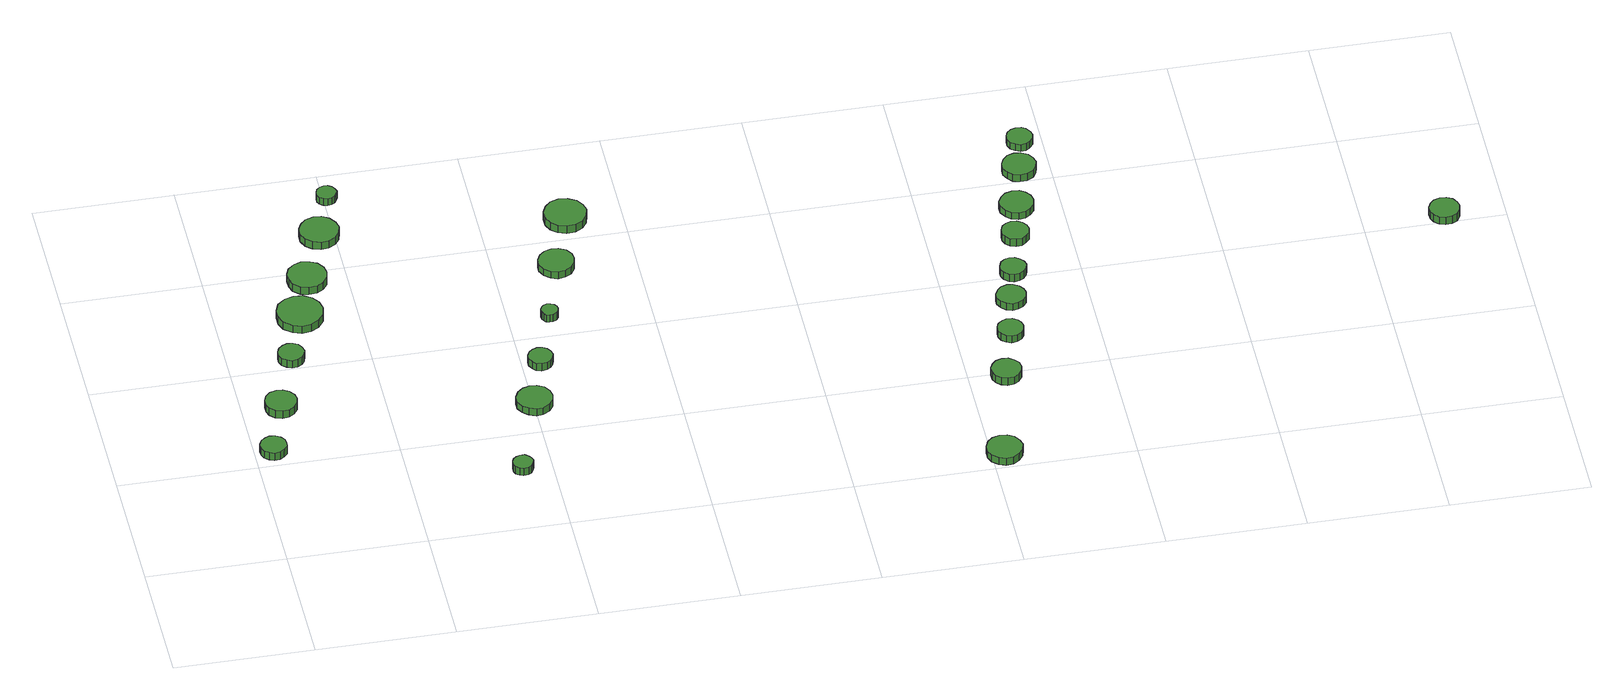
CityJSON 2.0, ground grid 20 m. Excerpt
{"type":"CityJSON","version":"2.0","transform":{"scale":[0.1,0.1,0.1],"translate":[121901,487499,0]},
"CityObjects":{
"tree1":{"type":"SolitaryVegetationObject","attributes":{"function":"something"},"geometry":[{"type":"MultiSurface","lod":"1","boundaries":[[[0,1,2,3,4,5,6,7,8,9,10,11,12,13,14]],[[15,16,17,18,19,20,21,22,23,24,25,26,27,28,29]],[[0,29,28,1]],[[1,28,27,2]],[[2,27,26,3]],[[3,26,25,4]],[[4,25,24,5]],[[5,24,23,6]],[[6,23,22,7]],[[7,22,21,8]],[[8,21,20,9]],[[9,20,19,10]],[[10,19,18,11]],[[11,18,17,12]],[[12,17,16,13]],[[13,16,15,14]],[[14,15,29,0]]]}]},
"tree2":{"type":"SolitaryVegetationObject","attributes":{"function":"something"},"geometry":[{"type":"MultiSurface","lod":"1","boundaries":[[[30,31,32,33,34,35,36,37,38,39,40,41,42,43,44]],[[45,46,47,48,49,50,51,52,53,54,55,56,57,58,59]],[[30,59,58,31]],[[31,58,57,32]],[[32,57,56,33]],[[33,56,55,34]],[[34,55,54,35]],[[35,54,53,36]],[[36,53,52,37]],[[37,52,51,38]],[[38,51,50,39]],[[39,50,49,40]],[[40,49,48,41]],[[41,48,47,42]],[[42,47,46,43]],[[43,46,45,44]],[[44,45,59,30]]]}]},
"tree3":{"type":"SolitaryVegetationObject","attributes":{"function":"something"},"geometry":[{"type":"MultiSurface","lod":"1","boundaries":[[[60,61,62,63,64,65,66,67,68,69,70,71,72,73,74]],[[75,76,77,78,79,80,81,82,83,84,85,86,87,88,89]],[[60,89,88,61]],[[61,88,87,62]],[[62,87,86,63]],[[63,86,85,64]],[[64,85,84,65]],[[65,84,83,66]],[[66,83,82,67]],[[67,82,81,68]],[[68,81,80,69]],[[69,80,79,70]],[[70,79,78,71]],[[71,78,77,72]],[[72,77,76,73]],[[73,76,75,74]],[[74,75,89,60]]]}]},
"tree4":{"type":"SolitaryVegetationObject","attributes":{"function":"something"},"geometry":[{"type":"MultiSurface","lod":"1","boundaries":[[[90,91,92,93,94,95,96,97,98,99,100,101,102,103,104]],[[105,106,107,108,109,110,111,112,113,114,115,116,117,118,119]],[[90,119,118,91]],[[91,118,117,92]],[[92,117,116,93]],[[93,116,115,94]],[[94,115,114,95]],[[95,114,113,96]],[[96,113,112,97]],[[97,112,111,98]],[[98,111,110,99]],[[99,110,109,100]],[[100,109,108,101]],[[101,108,107,102]],[[102,107,106,103]],[[103,106,105,104]],[[104,105,119,90]]]}]},
"tree5":{"type":"SolitaryVegetationObject","attributes":{"function":"something"},"geometry":[{"type":"MultiSurface","lod":"1","boundaries":[[[120,121,122,123,124,125,126,127,128,129,130,131,132,133,134]],[[135,136,137,138,139,140,141,142,143,144,145,146,147,148,149]],[[120,149,148,121]],[[121,148,147,122]],[[122,147,146,123]],[[123,146,145,124]],[[124,145,144,125]],[[125,144,143,126]],[[126,143,142,127]],[[127,142,141,128]],[[128,141,140,129]],[[129,140,139,130]],[[130,139,138,131]],[[131,138,137,132]],[[132,137,136,133]],[[133,136,135,134]],[[134,135,149,120]]]}]},
"tree6":{"type":"SolitaryVegetationObject","attributes":{"function":"something"},"geometry":[{"type":"MultiSurface","lod":"1","boundaries":[[[150,151,152,153,154,155,156,157,158,159,160,161,162,163,164]],[[165,166,167,168,169,170,171,172,173,174,175,176,177,178,179]],[[150,179,178,151]],[[151,178,177,152]],[[152,177,176,153]],[[153,176,175,154]],[[154,175,174,155]],[[155,174,173,156]],[[156,173,172,157]],[[157,172,171,158]],[[158,171,170,159]],[[159,170,169,160]],[[160,169,168,161]],[[161,168,167,162]],[[162,167,166,163]],[[163,166,165,164]],[[164,165,179,150]]]}]},
"tree7":{"type":"SolitaryVegetationObject","attributes":{"function":"something"},"geometry":[{"type":"MultiSurface","lod":"1","boundaries":[[[180,181,182,183,184,185,186,187,188,189,190,191,192,193,194]],[[195,196,197,198,199,200,201,202,203,204,205,206,207,208,209]],[[180,209,208,181]],[[181,208,207,182]],[[182,207,206,183]],[[183,206,205,184]],[[184,205,204,185]],[[185,204,203,186]],[[186,203,202,187]],[[187,202,201,188]],[[188,201,200,189]],[[189,200,199,190]],[[190,199,198,191]],[[191,198,197,192]],[[192,197,196,193]],[[193,196,195,194]],[[194,195,209,180]]]}]},
"tree8":{"type":"SolitaryVegetationObject","attributes":{"function":"something"},"geometry":[{"type":"MultiSurface","lod":"1","boundaries":[[[210,211,212,213,214,215,216,217,218,219,220,221,222,223,224]],[[225,226,227,228,229,230,231,232,233,234,235,236,237,238,239]],[[210,239,238,211]],[[211,238,237,212]],[[212,237,236,213]],[[213,236,235,214]],[[214,235,234,215]],[[215,234,233,216]],[[216,233,232,217]],[[217,232,231,218]],[[218,231,230,219]],[[219,230,229,220]],[[220,229,228,221]],[[221,228,227,222]],[[222,227,226,223]],[[223,226,225,224]],[[224,225,239,210]]]}]},
"tree9":{"type":"SolitaryVegetationObject","attributes":{"function":"something"},"geometry":[{"type":"MultiSurface","lod":"1","boundaries":[[[240,241,242,243,244,245,246,247,248,249,250,251,252,253,254]],[[255,256,257,258,259,260,261,262,263,264,265,266,267,268,269]],[[240,269,268,241]],[[241,268,267,242]],[[242,267,266,243]],[[243,266,265,244]],[[244,265,264,245]],[[245,264,263,246]],[[246,263,262,247]],[[247,262,261,248]],[[248,261,260,249]],[[249,260,259,250]],[[250,259,258,251]],[[251,258,257,252]],[[252,257,256,253]],[[253,256,255,254]],[[254,255,269,240]]]}]},
"tree10":{"type":"SolitaryVegetationObject","attributes":{"function":"something"},"geometry":[{"type":"MultiSurface","lod":"1","boundaries":[[[270,271,272,273,274,275,276,277,278,279,280,281,282,283,284]],[[285,286,287,288,289,290,291,292,293,294,295,296,297,298,299]],[[270,299,298,271]],[[271,298,297,272]],[[272,297,296,273]],[[273,296,295,274]],[[274,295,294,275]],[[275,294,293,276]],[[276,293,292,277]],[[277,292,291,278]],[[278,291,290,279]],[[279,290,289,280]],[[280,289,288,281]],[[281,288,287,282]],[[282,287,286,283]],[[283,286,285,284]],[[284,285,299,270]]]}]},
"tree11":{"type":"SolitaryVegetationObject","attributes":{"function":"something"},"geometry":[{"type":"MultiSurface","lod":"1","boundaries":[[[300,301,302,303,304,305,306,307,308,309,310,311,312,313,314]],[[315,316,317,318,319,320,321,322,323,324,325,326,327,328,329]],[[300,329,328,301]],[[301,328,327,302]],[[302,327,326,303]],[[303,326,325,304]],[[304,325,324,305]],[[305,324,323,306]],[[306,323,322,307]],[[307,322,321,308]],[[308,321,320,309]],[[309,320,319,310]],[[310,319,318,311]],[[311,318,317,312]],[[312,317,316,313]],[[313,316,315,314]],[[314,315,329,300]]]}]},
"tree12":{"type":"SolitaryVegetationObject","attributes":{"function":"something"},"geometry":[{"type":"MultiSurface","lod":"1","boundaries":[[[330,331,332,333,334,335,336,337,338,339,340,341,342,343,344]],[[345,346,347,348,349,350,351,352,353,354,355,356,357,358,359]],[[330,359,358,331]],[[331,358,357,332]],[[332,357,356,333]],[[333,356,355,334]],[[334,355,354,335]],[[335,354,353,336]],[[336,353,352,337]],[[337,352,351,338]],[[338,351,350,339]],[[339,350,349,340]],[[340,349,348,341]],[[341,348,347,342]],[[342,347,346,343]],[[343,346,345,344]],[[344,345,359,330]]]}]},
"tree13":{"type":"SolitaryVegetationObject","attributes":{"function":"something"},"geometry":[{"type":"MultiSurface","lod":"1","boundaries":[[[360,361,362,363,364,365,366,367,368,369,370,371,372,373,374]],[[375,376,377,378,379,380,381,382,383,384,385,386,387,388,389]],[[360,389,388,361]],[[361,388,387,362]],[[362,387,386,363]],[[363,386,385,364]],[[364,385,384,365]],[[365,384,383,366]],[[366,383,382,367]],[[367,382,381,368]],[[368,381,380,369]],[[369,380,379,370]],[[370,379,378,371]],[[371,378,377,372]],[[372,377,376,373]],[[373,376,375,374]],[[374,375,389,360]]]}]},
"tree14":{"type":"SolitaryVegetationObject","attributes":{"function":"something"},"geometry":[{"type":"MultiSurface","lod":"1","boundaries":[[[390,391,392,393,394,395,396,397,398,399,400,401,402,403,404]],[[405,406,407,408,409,410,411,412,413,414,415,416,417,418,419]],[[390,419,418,391]],[[391,418,417,392]],[[392,417,416,393]],[[393,416,415,394]],[[394,415,414,395]],[[395,414,413,396]],[[396,413,412,397]],[[397,412,411,398]],[[398,411,410,399]],[[399,410,409,400]],[[400,409,408,401]],[[401,408,407,402]],[[402,407,406,403]],[[403,406,405,404]],[[404,405,419,390]]]}]},
"tree15":{"type":"SolitaryVegetationObject","attributes":{"function":"something"},"geometry":[{"type":"MultiSurface","lod":"1","boundaries":[[[420,421,422,423,424,425,426,427,428,429,430,431,432,433,434]],[[435,436,437,438,439,440,441,442,443,444,445,446,447,448,449]],[[420,449,448,421]],[[421,448,447,422]],[[422,447,446,423]],[[423,446,445,424]],[[424,445,444,425]],[[425,444,443,426]],[[426,443,442,427]],[[427,442,441,428]],[[428,441,440,429]],[[429,440,439,430]],[[430,439,438,431]],[[431,438,437,432]],[[432,437,436,433]],[[433,436,435,434]],[[434,435,449,420]]]}]},
"tree16":{"type":"SolitaryVegetationObject","attributes":{"function":"something"},"geometry":[{"type":"MultiSurface","lod":"1","boundaries":[[[450,451,452,453,454,455,456,457,458,459,460,461,462,463,464]],[[465,466,467,468,469,470,471,472,473,474,475,476,477,478,479]],[[450,479,478,451]],[[451,478,477,452]],[[452,477,476,453]],[[453,476,475,454]],[[454,475,474,455]],[[455,474,473,456]],[[456,473,472,457]],[[457,472,471,458]],[[458,471,470,459]],[[459,470,469,460]],[[460,469,468,461]],[[461,468,467,462]],[[462,467,466,463]],[[463,466,465,464]],[[464,465,479,450]]]}]},
"tree17":{"type":"SolitaryVegetationObject","attributes":{"function":"something"},"geometry":[{"type":"MultiSurface","lod":"1","boundaries":[[[480,481,482,483,484,485,486,487,488,489,490,491,492,493,494]],[[495,496,497,498,499,500,501,502,503,504,505,506,507,508,509]],[[480,509,508,481]],[[481,508,507,482]],[[482,507,506,483]],[[483,506,505,484]],[[484,505,504,485]],[[485,504,503,486]],[[486,503,502,487]],[[487,502,501,488]],[[488,501,500,489]],[[489,500,499,490]],[[490,499,498,491]],[[491,498,497,492]],[[492,497,496,493]],[[493,496,495,494]],[[494,495,509,480]]]}]},
"tree18":{"type":"SolitaryVegetationObject","attributes":{"function":"something"},"geometry":[{"type":"MultiSurface","lod":"1","boundaries":[[[510,511,512,513,514,515,516,517,518,519,520,521,522,523,524]],[[525,526,527,528,529,530,531,532,533,534,535,536,537,538,539]],[[510,539,538,511]],[[511,538,537,512]],[[512,537,536,513]],[[513,536,535,514]],[[514,535,534,515]],[[515,534,533,516]],[[516,533,532,517]],[[517,532,531,518]],[[518,531,530,519]],[[519,530,529,520]],[[520,529,528,521]],[[521,528,527,522]],[[522,527,526,523]],[[523,526,525,524]],[[524,525,539,510]]]}]},
"tree19":{"type":"SolitaryVegetationObject","attributes":{"function":"something"},"geometry":[{"type":"MultiSurface","lod":"1","boundaries":[[[540,541,542,543,544,545,546,547,548,549,550,551,552,553,554]],[[555,556,557,558,559,560,561,562,563,564,565,566,567,568,569]],[[540,569,568,541]],[[541,568,567,542]],[[542,567,566,543]],[[543,566,565,544]],[[544,565,564,545]],[[545,564,563,546]],[[546,563,562,547]],[[547,562,561,548]],[[548,561,560,549]],[[549,560,559,550]],[[550,559,558,551]],[[551,558,557,552]],[[552,557,556,553]],[[553,556,555,554]],[[554,555,569,540]]]}]},
"tree20":{"type":"SolitaryVegetationObject","attributes":{"function":"something"},"geometry":[{"type":"MultiSurface","lod":"1","boundaries":[[[570,571,572,573,574,575,576,577,578,579,580,581,582,583,584]],[[585,586,587,588,589,590,591,592,593,594,595,596,597,598,599]],[[570,599,598,571]],[[571,598,597,572]],[[572,597,596,573]],[[573,596,595,574]],[[574,595,594,575]],[[575,594,593,576]],[[576,593,592,577]],[[577,592,591,578]],[[578,591,590,579]],[[579,590,589,580]],[[580,589,588,581]],[[581,588,587,582]],[[582,587,586,583]],[[583,586,585,584]],[[584,585,599,570]]]}]},
"tree21":{"type":"SolitaryVegetationObject","attributes":{"function":"something"},"geometry":[{"type":"MultiSurface","lod":"1","boundaries":[[[600,601,602,603,604,605,606,607,608,609,610,611,612,613,614]],[[615,616,617,618,619,620,621,622,623,624,625,626,627,628,629]],[[600,629,628,601]],[[601,628,627,602]],[[602,627,626,603]],[[603,626,625,604]],[[604,625,624,605]],[[605,624,623,606]],[[606,623,622,607]],[[607,622,621,608]],[[608,621,620,609]],[[609,620,619,610]],[[610,619,618,611]],[[611,618,617,612]],[[612,617,616,613]],[[613,616,615,614]],[[614,615,629,600]]]}]},
"tree22":{"type":"SolitaryVegetationObject","attributes":{"function":"something"},"geometry":[{"type":"MultiSurface","lod":"1","boundaries":[[[630,631,632,633,634,635,636,637,638,639,640,641,642,643,644]],[[645,646,647,648,649,650,651,652,653,654,655,656,657,658,659]],[[630,659,658,631]],[[631,658,657,632]],[[632,657,656,633]],[[633,656,655,634]],[[634,655,654,635]],[[635,654,653,636]],[[636,653,652,637]],[[637,652,651,638]],[[638,651,650,639]],[[639,650,649,640]],[[640,649,648,641]],[[641,648,647,642]],[[642,647,646,643]],[[643,646,645,644]],[[644,645,659,630]]]}]},
"tree23":{"type":"SolitaryVegetationObject","attributes":{"function":"something"},"geometry":[{"type":"MultiSurface","lod":"1","boundaries":[[[660,661,662,663,664,665,666,667,668,669,670,671,672,673,674]],[[675,676,677,678,679,680,681,682,683,684,685,686,687,688,689]],[[660,689,688,661]],[[661,688,687,662]],[[662,687,686,663]],[[663,686,685,664]],[[664,685,684,665]],[[665,684,683,666]],[[666,683,682,667]],[[667,682,681,668]],[[668,681,680,669]],[[669,680,679,670]],[[670,679,678,671]],[[671,678,677,672]],[[672,677,676,673]],[[673,676,675,674]],[[674,675,689,660]]]}]}
},
"vertices":[
[45,228,16],[44,236,16],[39,242,16],[32,246,16],[24,247,16],[17,244,16],[11,239,16],[8,232,16],[8,224,16],[11,217,16],[17,212,16],[24,209,16],[32,210,16],[39,214,16],[44,220,16],[44,220,3],[39,214,3],[32,210,3],[24,209,3],[17,212,3],[11,217,3],[8,224,3],[8,232,3],[11,239,3],[17,244,3],[24,247,3],[32,246,3],[39,242,3],[44,236,3],[45,228,3],
[78,319,16],[76,328,16],[70,336,16],[62,341,16],[53,342,16],[43,339,16],[36,332,16],[33,324,16],[33,314,16],[36,306,16],[43,299,16],[53,296,16],[62,297,16],[70,302,16],[76,310,16],[76,310,3],[70,302,3],[62,297,3],[53,296,3],[43,299,3],[36,306,3],[33,314,3],[33,324,3],[36,332,3],[43,339,3],[53,342,3],[62,341,3],[70,336,3],[76,328,3],[78,319,3],
[108,419,16],[106,427,16],[102,433,16],[95,437,16],[87,438,16],[80,435,16],[74,430,16],[71,423,16],[71,415,16],[74,408,16],[80,403,16],[87,400,16],[95,401,16],[102,405,16],[106,411,16],[106,411,3],[102,405,3],[95,401,3],[87,400,3],[80,403,3],[74,408,3],[71,415,3],[71,423,3],[74,430,3],[80,435,3],[87,438,3],[95,437,3],[102,433,3],[106,427,3],[108,419,3],
[151,502,17],[148,516,17],[140,527,17],[128,534,17],[115,535,17],[102,531,17],[91,522,17],[86,509,17],[86,495,17],[91,483,17],[102,474,17],[115,469,17],[128,471,17],[140,478,17],[148,489,17],[148,489,4],[140,478,4],[128,471,4],[115,469,4],[102,474,4],[91,483,4],[86,495,4],[86,509,4],[91,522,4],[102,531,4],[115,535,4],[128,534,4],[140,527,4],[148,516,4],[151,502,4],
[171,579,16],[169,590,16],[162,600,16],[152,605,16],[140,607,16],[129,603,16],[120,595,16],[116,585,16],[116,573,16],[120,562,16],[129,554,16],[140,551,16],[152,552,16],[162,558,16],[169,567,16],[169,567,3],[162,558,3],[152,552,3],[140,551,3],[129,554,3],[120,562,3],[116,573,3],[116,585,3],[120,595,3],[129,603,3],[140,607,3],[152,605,3],[162,600,3],[169,590,3],[171,579,3],
[207,671,16],[204,682,16],[197,692,16],[187,698,16],[176,699,16],[164,695,16],[156,687,16],[151,677,16],[151,665,16],[156,654,16],[164,647,16],[176,643,16],[187,644,16],[197,650,16],[204,659,16],[204,659,3],[197,650,3],[187,644,3],[176,643,3],[164,647,3],[156,654,3],[151,665,3],[151,677,3],[156,687,3],[164,695,3],[176,699,3],[187,698,3],[197,692,3],[204,682,3],[207,671,3],
[373,126,15],[371,132,15],[368,136,15],[363,140,15],[356,140,15],[351,138,15],[346,134,15],[344,129,15],[344,122,15],[346,117,15],[351,113,15],[356,111,15],[363,112,15],[368,115,15],[371,120,15],[371,120,2],[368,115,2],[363,112,2],[356,111,2],[351,113,2],[346,117,2],[344,122,2],[344,129,2],[346,134,2],[351,138,2],[356,140,2],[363,140,2],[368,136,2],[371,132,2],[373,126,2],
[219,747,16],[217,753,16],[214,758,16],[209,761,16],[203,762,16],[197,760,16],[192,756,16],[190,750,16],[190,744,16],[192,739,16],[197,735,16],[203,733,16],[209,734,16],[214,737,16],[217,742,16],[217,742,4],[214,737,4],[209,734,4],[203,733,4],[197,735,4],[192,739,4],[190,744,4],[190,750,4],[192,756,4],[197,760,4],[203,762,4],[209,761,4],[214,758,4],[217,753,4],[219,747,4],
[426,258,16],[424,268,16],[418,277,16],[408,282,16],[398,283,16],[388,280,16],[380,273,16],[375,263,16],[375,252,16],[380,243,16],[388,236,16],[398,232,16],[408,233,16],[418,239,16],[424,247,16],[424,247,4],[418,239,4],[408,233,4],[398,232,4],[388,236,4],[380,243,4],[375,252,4],[375,263,4],[380,273,4],[388,280,4],[398,283,4],[408,282,4],[418,277,4],[424,268,4],[426,258,4],
[444,344,16],[442,351,16],[438,357,16],[432,361,16],[424,362,16],[417,359,16],[412,355,16],[409,348,16],[409,341,16],[412,334,16],[417,329,16],[424,327,16],[432,328,16],[438,331,16],[442,337,16],[442,337,3],[438,331,3],[432,328,3],[424,327,3],[417,329,3],[412,334,3],[409,341,3],[409,348,3],[412,355,3],[417,359,3],[424,362,3],[432,361,3],[438,357,3],[442,351,3],[444,344,3],
[470,441,15],[469,446,15],[466,450,15],[461,452,15],[456,453,15],[451,451,15],[448,448,15],[446,443,15],[446,438,15],[448,434,15],[451,430,15],[456,429,15],[461,429,15],[466,432,15],[469,436,15],[469,436,2],[466,432,2],[461,429,2],[456,429,2],[451,430,2],[448,434,2],[446,438,2],[446,443,2],[448,448,2],[451,451,2],[456,453,2],[461,452,2],[466,450,2],[469,446,2],[470,441,2],
[513,542,16],[511,552,16],[505,561,16],[495,566,16],[485,567,16],[475,564,16],[467,557,16],[462,547,16],[462,537,16],[467,527,16],[475,520,16],[485,516,16],[495,518,16],[505,523,16],[511,532,16],[511,532,4],[505,523,4],[495,518,4],[485,516,4],[475,520,4],[467,527,4],[462,537,4],[462,547,4],[467,557,4],[475,564,4],[485,567,4],[495,566,4],[505,561,4],[511,552,4],[513,542,4],
[550,641,16],[547,653,16],[540,663,16],[529,669,16],[516,671,16],[504,667,16],[495,658,16],[490,647,16],[490,634,16],[495,623,16],[504,615,16],[516,611,16],[529,612,16],[540,618,16],[547,628,16],[547,628,3],[540,618,3],[529,612,3],[516,611,3],[504,615,3],[495,623,3],[490,634,3],[490,647,3],[495,658,3],[504,667,3],[516,671,3],[529,669,3],[540,663,3],[547,653,3],[550,641,3],
[1044,29,14],[1041,39,14],[1035,48,14],[1026,53,14],[1015,54,14],[1005,51,14],[997,44,14],[993,34,14],[993,23,14],[997,14,14],[1005,7,14],[1015,3,14],[1026,4,14],[1035,10,14],[1041,18,14],[1041,18,2],[1035,10,2],[1026,4,2],[1015,3,2],[1005,7,2],[997,14,2],[993,23,2],[993,34,2],[997,44,2],[1005,51,2],[1015,54,2],[1026,53,2],[1035,48,2],[1041,39,2],[1044,29,2],
[1075,194,14],[1073,203,14],[1067,210,14],[1060,215,14],[1051,216,14],[1042,213,14],[1036,207,14],[1032,199,14],[1032,190,14],[1036,182,14],[1042,176,14],[1051,173,14],[1060,174,14],[1067,178,14],[1073,186,14],[1073,186,1],[1067,178,1],[1060,174,1],[1051,173,1],[1042,176,1],[1036,182,1],[1032,190,1],[1032,199,1],[1036,207,1],[1042,213,1],[1051,216,1],[1060,215,1],[1067,210,1],[1073,203,1],[1075,194,1],
[1095,281,13],[1093,289,13],[1089,295,13],[1082,299,13],[1074,300,13],[1067,297,13],[1061,292,13],[1058,285,13],[1058,277,13],[1061,270,13],[1067,265,13],[1074,262,13],[1082,263,13],[1089,267,13],[1093,273,13],[1093,273,1],[1089,267,1],[1082,263,1],[1074,262,1],[1067,265,1],[1061,270,1],[1058,277,1],[1058,285,1],[1061,292,1],[1067,297,1],[1074,300,1],[1082,299,1],[1089,295,1],[1093,289,1],[1095,281,1],
[1112,350,14],[1110,358,14],[1105,365,14],[1097,370,14],[1089,371,14],[1080,368,14],[1074,362,14],[1070,354,14],[1070,346,14],[1074,338,14],[1080,332,14],[1089,329,14],[1097,330,14],[1105,334,14],[1110,341,14],[1110,341,2],[1105,334,2],[1097,330,2],[1089,329,2],[1080,332,2],[1074,338,2],[1070,346,2],[1070,354,2],[1074,362,2],[1080,368,2],[1089,371,2],[1097,370,2],[1105,365,2],[1110,358,2],[1112,350,2],
[1124,408,15],[1122,415,15],[1117,421,15],[1111,425,15],[1103,426,15],[1096,424,15],[1090,419,15],[1087,411,15],[1087,404,15],[1090,397,15],[1096,391,15],[1103,389,15],[1111,390,15],[1117,394,15],[1122,400,15],[1122,400,2],[1117,394,2],[1111,390,2],[1103,389,2],[1096,391,2],[1090,397,2],[1087,404,2],[1087,411,2],[1090,419,2],[1096,424,2],[1103,426,2],[1111,425,2],[1117,421,2],[1122,415,2],[1124,408,2],
[1143,484,14],[1141,492,14],[1136,499,14],[1129,503,14],[1121,504,14],[1113,501,14],[1107,496,14],[1104,488,14],[1104,480,14],[1107,473,14],[1113,467,14],[1121,465,14],[1129,465,14],[1136,470,14],[1141,476,14],[1141,476,1],[1136,470,1],[1129,465,1],[1121,465,1],[1113,467,1],[1107,473,1],[1104,480,1],[1104,488,1],[1107,496,1],[1113,501,1],[1121,504,1],[1129,503,1],[1136,499,1],[1141,492,1],[1143,484,1],
[1161,544,14],[1159,554,14],[1153,562,14],[1145,567,14],[1135,568,14],[1125,565,14],[1118,558,14],[1113,549,14],[1113,539,14],[1118,530,14],[1125,523,14],[1135,520,14],[1145,521,14],[1153,526,14],[1159,534,14],[1159,534,2],[1153,526,2],[1145,521,2],[1135,520,2],[1125,523,2],[1118,530,2],[1113,539,2],[1113,549,2],[1118,558,2],[1125,565,2],[1135,568,2],[1145,567,2],[1153,562,2],[1159,554,2],[1161,544,2],
[1180,621,16],[1177,631,16],[1172,639,16],[1163,644,16],[1153,645,16],[1143,642,16],[1136,635,16],[1132,626,16],[1132,616,16],[1136,607,16],[1143,600,16],[1153,597,16],[1163,598,16],[1172,603,16],[1177,611,16],[1177,611,4],[1172,603,4],[1163,598,4],[1153,597,4],[1143,600,4],[1136,607,4],[1132,616,4],[1132,626,4],[1136,635,4],[1143,642,4],[1153,645,4],[1163,644,4],[1172,639,4],[1177,631,4],[1180,621,4],
[1187,680,16],[1185,687,16],[1180,694,16],[1174,698,16],[1166,698,16],[1159,696,16],[1153,691,16],[1150,684,16],[1150,676,16],[1153,669,16],[1159,664,16],[1166,661,16],[1174,662,16],[1180,666,16],[1185,672,16],[1185,672,4],[1180,666,4],[1174,662,4],[1166,661,4],[1159,664,4],[1153,669,4],[1150,676,4],[1150,684,4],[1153,691,4],[1159,696,4],[1166,698,4],[1174,698,4],[1180,694,4],[1185,687,4],[1187,680,4],
[1734,402,26],[1732,411,26],[1727,419,26],[1719,423,26],[1710,424,26],[1701,421,26],[1695,415,26],[1691,407,26],[1691,398,26],[1695,390,26],[1701,384,26],[1710,381,26],[1719,382,26],[1727,386,26],[1732,394,26],[1732,394,13],[1727,386,13],[1719,382,13],[1710,381,13],[1701,384,13],[1695,390,13],[1691,398,13],[1691,407,13],[1695,415,13],[1701,421,13],[1710,424,13],[1719,423,13],[1727,419,13],[1732,411,13],[1734,402,13]
]}
